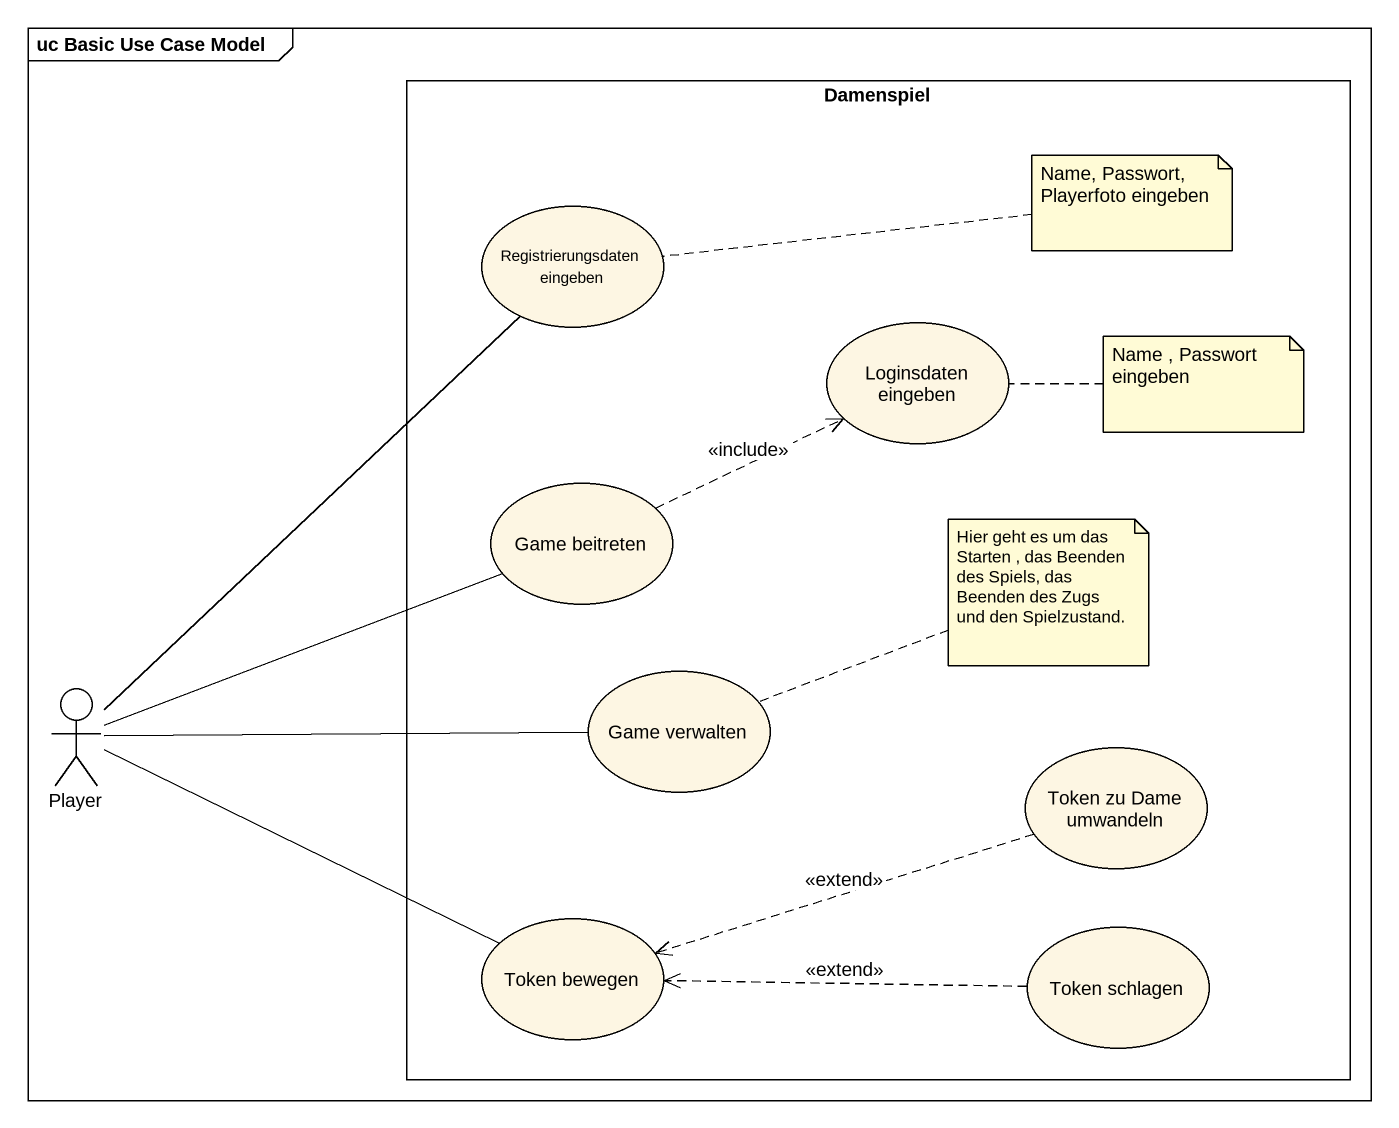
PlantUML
@startuml
mainframe uc Basic Use Case Model
rectangle Damenspiel {
  usecase "Registrierungsdaten eingeben" as Registrierungsdaten_eingeben
  usecase "Loginsdaten eingeben" as Loginsdaten_eingeben
  usecase "Game beitreten" as Game_beitreten
  usecase "Game verwalten" as Game_verwalten
  usecase "Token zu Dame umwandeln" as Token_zu_Dame_umwandeln
  usecase "Token bewegen" as Token_bewegen
  usecase "Token schlagen" as Token_schlagen
}
actor Player
Game_beitreten .right.> Loginsdaten_eingeben : <<include>>
Player -up- Registrierungsdaten_eingeben
Player -right- Game_beitreten
Player -right- Game_verwalten
Player -right- Token_bewegen
Token_zu_Dame_umwandeln .left.> Token_bewegen : <<extend>>
Token_schlagen .left.> Token_bewegen : <<extend>>
note right of Registrierungsdaten_eingeben : Name, Passwort, Playerfoto eingeben
note right of Loginsdaten_eingeben : Name , Passwort eingeben
note right of Game_verwalten : Hier geht es um das Starten , das Beenden des Spiels, das Beenden des Zugs und den Spielzustand.
@enduml
